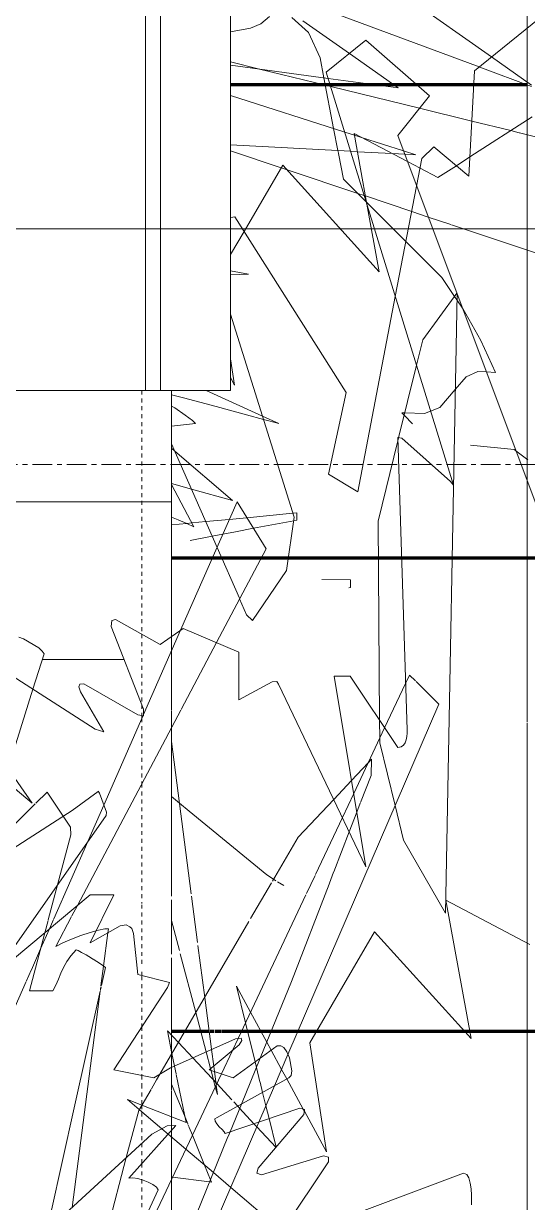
# Model space of a CAD drawing. Header units: inches. Extents: x -8991 to -6983, y -226 to 479.
# Drawn here: x -8402.32 to -8389.54, y -16.33 to 13.55 of the extents above; entities that cross this region are included whole.
import ezdxf

# ---------------------------------------------------------------- set-up
doc = ezdxf.new("R2010")
doc.units = ezdxf.units.IN
doc.header["$MEASUREMENT"] = 0
doc.linetypes.add('Dash 1_16_', pattern=[0.125, 0.0625, -0.0625])
doc.linetypes.add('Grid Line 1_2_', pattern=[0.875, 0.5, -0.125, 0.125, -0.125])
for name, color, linetype, lineweight in [('A-DETL-1', 90, 'Dash 1_16_', 9), ('A-DETL-GENF', 92, 'Continuous', 9), ('A-FLOR-LEVL-1', 51, 'Grid Line 1_2_', 9), ('A-WALL-PATT-1', 111, 'Continuous', 9), ('C-TOPO', 7, 'Continuous', 9), ('C-TOPO-MAJR', 7, 'Continuous', 80), ('G-ANNO-SYMB-1', 111, 'Continuous', 9), ('I-WALL', 2, 'Continuous', 18), ('S-FNDN', 32, 'Continuous', 18)]:
    doc.layers.add(name, color=color, linetype=linetype, lineweight=lineweight)

# ---------------------------------------------------------------- blocks, each defined once
blk = doc.blocks.new('hydrangea 26752 - hydrangea 26752-1770219-Section 36')
at = {"layer": 'A-DETL-GENF'}
for p, q in [((-8396.3, 13.545), (-8396.567, 13.439)), ((-8396.085, 13.73), (-8396.3, 13.545)), ((-8395.096, 13.325), (-8395.515, 13.71)), ((-8396.567, 13.439), (-8397.069, 13.346)), ((-8394.799, 12.68), (-8395.096, 13.325)), ((-8394.703, 12.178), (-8394.799, 12.68)), ((-8394.456, 10.89), (-8394.703, 12.178)), ((-8394.349, 10.332), (-8394.456, 10.89)), ((-8394.336, 10.267), (-8394.349, 10.332)), ((-8394.21, 9.612), (-8394.334, 10.258)), ((-8393.632, 9.034), (-8394.21, 9.612)), ((-8392.622, 8.027), (-8393.622, 9.025)), ((-8391.709, 7.116), (-8392.622, 8.027)), ((-8391.389, 6.636), (-8391.709, 7.116)), ((-8391.329, 6.545), (-8391.389, 6.636)), ((-8391.189, 6.336), (-8391.329, 6.545)), ((-8390.726, 5.516), (-8391.184, 6.327)), ((-8390.35, 4.704), (-8390.726, 5.516)), ((-8391.372, 4.277), (-8391.099, 4.594)), ((-8391.099, 4.594), (-8390.801, 4.735)), ((-8390.801, 4.735), (-8390.583, 4.72)), ((-8390.583, 4.72), (-8390.35, 4.704)), ((-8391.767, 3.819), (-8391.372, 4.277)), ((-8392.668, 3.624), (-8392.726, 3.684)), ((-8392.726, 3.684), (-8392.654, 3.682)), ((-8392.456, 3.407), (-8392.658, 3.614)), ((-8392.654, 3.682), (-8392.149, 3.668)), ((-8392.149, 3.668), (-8391.999, 3.727)), ((-8391.999, 3.727), (-8391.767, 3.819)), ((-8389.881, 2.755), (-8390.985, 2.863)), ((-8389.833, 2.719), (-8389.881, 2.755)), ((-8389.534, 2.495), (-8389.833, 2.719))]:
    blk.add_line(p, q, dxfattribs=at)
blk = doc.blocks.new('fountain grass 26747 - fountain grass 26747-1770214-Section 36')
at = {"layer": 'A-DETL-GENF'}
for p, q in [((-8400.431, -5.92), (-8401.091, -6.401)), ((-8400.428, -5.906), (-8400.431, -5.92)), ((-8400.395, -5.961), (-8400.428, -5.906)), ((-8400.22, -6.443), (-8400.395, -5.961)), ((-8401.091, -6.401), (-8404.647, -8.679)), ((-8403.05, -10.555), (-8400.229, -6.525)), ((-8400.229, -6.525), (-8400.22, -6.443)), ((-8400.632, -8.54), (-8403.05, -10.555)), ((-8400.632, -9.749), (-8400.028, -8.54)), ((-8400.028, -8.54), (-8400.632, -8.54)), ((-8399.872, -9.325), (-8400.632, -9.749)), ((-8399.72, -9.295), (-8399.872, -9.325)), ((-8399.625, -9.346), (-8399.72, -9.295)), ((-8399.571, -9.39), (-8399.625, -9.346)), ((-8399.532, -9.512), (-8399.571, -9.39)), ((-8399.423, -10.555), (-8399.532, -9.512)), ((-8398.617, -10.756), (-8399.423, -10.555)), ((-8398.671, -10.889), (-8398.617, -10.756)), ((-8400.028, -12.973), (-8398.671, -10.889)), ((-8396.946, -12.183), (-8398.592, -12.924)), ((-8396.804, -12.167), (-8396.946, -12.183)), ((-8396.853, -12.34), (-8396.784, -12.231)), ((-8396.784, -12.231), (-8396.804, -12.167)), ((-8397.61, -12.973), (-8396.853, -12.34)), ((-8395.891, -12.367), (-8397.005, -13.174)), ((-8395.796, -12.368), (-8395.891, -12.367)), ((-8395.72, -12.409), (-8395.796, -12.368)), ((-8395.645, -12.519), (-8395.72, -12.409)), ((-8395.579, -12.671), (-8395.645, -12.519)), ((-8395.513, -12.996), (-8395.579, -12.671)), ((-8399.02, -13.174), (-8400.028, -12.973)), ((-8398.592, -12.924), (-8399.02, -13.174)), ((-8397.005, -13.174), (-8397.61, -12.973)), ((-8395.595, -13.174), (-8395.531, -13.117)), ((-8395.531, -13.117), (-8395.513, -12.996)), ((-8397.408, -14.181), (-8395.595, -13.174)), ((-8395.316, -13.947), (-8397.207, -14.584)), ((-8395.192, -13.98), (-8395.316, -13.947)), ((-8395.214, -14.101), (-8395.192, -13.98)), ((-8397.467, -14.219), (-8397.408, -14.181)), ((-8397.465, -14.276), (-8397.467, -14.219)), ((-8397.422, -14.345), (-8397.465, -14.276)), ((-8397.356, -14.418), (-8397.422, -14.345)), ((-8396.371, -15.469), (-8395.214, -14.101)), ((-8397.286, -14.487), (-8397.356, -14.418)), ((-8397.23, -14.545), (-8397.286, -14.487)), ((-8397.207, -14.584), (-8397.23, -14.545)), ((-8394.71, -15.152), (-8396.284, -15.632)), ((-8394.587, -15.189), (-8394.71, -15.152)), ((-8394.583, -15.303), (-8394.587, -15.189)), ((-8396.401, -15.592), (-8396.371, -15.469)), ((-8395.998, -17.405), (-8394.583, -15.303)), ((-8396.284, -15.632), (-8396.401, -15.592)), ((-8391.162, -15.592), (-8395.998, -17.405)), ((-8391.082, -15.623), (-8391.162, -15.592)), ((-8391.026, -15.713), (-8391.082, -15.623)), ((-8390.991, -15.842), (-8391.026, -15.713)), ((-8390.971, -15.993), (-8390.991, -15.842)), ((-8390.962, -16.149), (-8390.971, -15.993)), ((-8390.96, -16.289), (-8390.962, -16.149)), ((-8390.96, -16.398), (-8390.96, -16.289))]:
    blk.add_line(p, q, dxfattribs=at)
blk = doc.blocks.new('lupin 26755 - lupin 26755-V12-Section 36')
at = {"layer": 'A-DETL-GENF'}
for p, q in [((-8396.907, 1.426), (-8398.337, -1.827)), ((-8396.166, 0.239), (-8396.907, 1.426)), ((-8397.426, -2.142), (-8396.166, 0.239)), ((-8402.318, -2.047), (-8402.442, -2.002)), ((-8401.935, -2.277), (-8402.318, -2.047)), ((-8398.337, -1.827), (-8399.278, -3.968)), ((-8401.847, -2.359), (-8401.935, -2.277)), ((-8401.801, -2.43), (-8401.847, -2.359)), ((-8398.324, -3.838), (-8397.426, -2.142)), ((-8402.082, -3.326), (-8401.801, -2.43)), ((-8402.712, -5.337), (-8402.082, -3.326)), ((-8400.956, -8.81), (-8398.335, -3.858)), ((-8399.293, -4.003), (-8400.286, -6.262)), ((-8399.278, -3.968), (-8399.29, -3.995)), ((-8393.581, -5.189), (-8394.002, -5.635)), ((-8393.496, -5.099), (-8393.581, -5.189)), ((-8393.509, -5.51), (-8393.496, -5.099)), ((-8394.002, -5.635), (-8394.454, -6.115)), ((-8393.773, -6.192), (-8393.509, -5.51)), ((-8400.286, -6.262), (-8400.693, -7.188)), ((-8394.454, -6.115), (-8395.356, -7.071)), ((-8393.868, -6.438), (-8393.781, -6.213)), ((-8394.061, -6.938), (-8393.868, -6.438)), ((-8395.356, -7.071), (-8396.009, -8.192)), ((-8394.452, -7.951), (-8394.061, -6.938)), ((-8400.693, -7.188), (-8401.553, -9.143)), ((-8394.564, -8.241), (-8394.457, -7.964)), ((-8396.031, -8.23), (-8396.561, -9.137)), ((-8395.526, -10.732), (-8394.573, -8.263)), ((-8394.573, -8.263), (-8394.564, -8.241)), ((-8401.092, -9.067), (-8400.956, -8.81)), ((-8401.562, -9.165), (-8401.666, -9.402)), ((-8401.504, -9.845), (-8401.103, -9.087)), ((-8396.607, -9.216), (-8398.861, -13.082)), ((-8401.666, -9.402), (-8401.889, -9.907)), ((-8400.632, -9.494), (-8400.865, -9.571)), ((-8400.483, -9.451), (-8400.627, -9.492)), ((-8400.417, -9.432), (-8400.483, -9.451)), ((-8400.257, -9.399), (-8400.417, -9.432)), ((-8400.292, -10.342), (-8400.182, -9.498)), ((-8400.17, -9.4), (-8400.257, -9.399)), ((-8400.182, -9.498), (-8400.17, -9.4)), ((-8401.327, -9.755), (-8401.504, -9.845)), ((-8401.106, -9.662), (-8401.327, -9.755)), ((-8400.865, -9.571), (-8401.106, -9.662)), ((-8401.889, -9.907), (-8402.123, -10.439)), ((-8402.125, -10.445), (-8402.243, -10.712)), ((-8400.357, -10.841), (-8400.292, -10.342)), ((-8402.252, -10.734), (-8402.776, -11.926)), ((-8396.322, -12.679), (-8395.526, -10.732)), ((-8401.088, -16.464), (-8400.375, -10.981)), ((-8400.37, -10.944), (-8400.367, -10.921)), ((-8400.367, -10.919), (-8400.361, -10.871)), ((-8396.797, -13.842), (-8396.322, -12.679)), ((-8398.861, -13.082), (-8398.945, -13.225)), ((-8398.946, -13.227), (-8399.079, -13.455)), ((-8399.087, -13.468), (-8399.4, -14.005)), ((-8399.4, -14.005), (-8399.715, -15.198)), ((-8397.083, -14.543), (-8396.797, -13.842)), ((-8397.132, -14.663), (-8397.083, -14.543)), ((-8398.498, -18.006), (-8397.136, -14.673)), ((-8399.715, -15.198), (-8400.248, -17.221))]:
    blk.add_line(p, q, dxfattribs=at)
blk = doc.blocks.new('fountain grass 26746 - fountain grass 26746-1770215-Section 36')
at = {"layer": 'A-DETL-GENF'}
for p, q in [((-8390.452, 12.706), (-8397.069, 17.365)), ((-8394.939, 14.004), (-8390.764, 12.452)), ((-8394.058, 12.793), (-8395.242, 13.626)), ((-8392.822, 11.924), (-8394.058, 12.793)), ((-8389.438, 11.991), (-8390.452, 12.706)), ((-8397.069, 12.498), (-8394.595, 12.164)), ((-8390.75, 12.447), (-8389.437, 11.959)), ((-8394.595, 12.164), (-8392.822, 11.924)), ((-8394.175, 10.801), (-8397.069, 11.726)), ((-8393.931, 10.722), (-8394.175, 10.801)), ((-8397.069, 10.482), (-8394.025, 10.314)), ((-8393.752, 10.665), (-8393.931, 10.722)), ((-8392.685, 10.324), (-8393.752, 10.665)), ((-8394.025, 10.314), (-8393.855, 10.305)), ((-8393.855, 10.305), (-8392.972, 10.256)), ((-8392.972, 10.256), (-8392.653, 10.238)), ((-8392.368, 10.223), (-8392.685, 10.324)), ((-8392.653, 10.238), (-8392.368, 10.223)), ((-8396.614, 7.2), (-8397.069, 7.281)), ((-8397.069, 7.184), (-8396.612, 7.197)), ((-8396.26, 3.603), (-8397.693, 4.25)), ((-8398.569, 4.142), (-8398.262, 4.063)), ((-8398.262, 4.063), (-8397.436, 3.841)), ((-8398.488, 3.807), (-8398.569, 3.856)), ((-8398.218, 3.625), (-8398.488, 3.807)), ((-8398.033, 3.486), (-8398.218, 3.625)), ((-8397.436, 3.841), (-8396.67, 3.633)), ((-8396.67, 3.633), (-8396.232, 3.514)), ((-8395.847, 3.416), (-8396.26, 3.603)), ((-8398.569, 3.349), (-8397.964, 3.416)), ((-8397.964, 3.416), (-8398.033, 3.486)), ((-8396.232, 3.514), (-8396.096, 3.477)), ((-8396.096, 3.477), (-8395.847, 3.416)), ((-8397.702, 0.926), (-8398.053, 0.892)), ((-8397.102, 0.983), (-8397.702, 0.926)), ((-8396.657, 1.026), (-8397.102, 0.983)), ((-8395.488, 1.139), (-8396.657, 1.026)), ((-8396.488, 0.756), (-8395.47, 0.944)), ((-8395.393, 1.148), (-8395.488, 1.139)), ((-8395.47, 0.944), (-8395.393, 0.959)), ((-8395.393, 0.959), (-8395.393, 1.148)), ((-8398.177, 0.88), (-8398.569, 0.842)), ((-8398.053, 0.892), (-8398.177, 0.88)), ((-8397.539, 0.554), (-8397.267, 0.608)), ((-8397.267, 0.608), (-8396.948, 0.671)), ((-8396.946, 0.671), (-8396.488, 0.756)), ((-8398.091, 0.445), (-8397.539, 0.554)), ((-8394.032, -0.554), (-8394.758, -0.545)), ((-8394.032, -0.743), (-8394.032, -0.554)), ((-8394.068, -0.75), (-8394.032, -0.743))]:
    blk.add_line(p, q, dxfattribs=at)
blk = doc.blocks.new('lupin 26755 - lupin 26755-V17-Section 36')
at = {"layer": 'A-DETL-GENF'}
for p, q in [((-8389.546, 3.904), (-8389.546, 16.361)), ((-8389.546, 9.54), (-8389.546, 16.361)), ((-8390.881, 12.357), (-8388.508, 14.285)), ((-8389.546, 13.442), (-8389.546, 14.285)), ((-8389.546, 14.285), (-8389.546, 6.629)), ((-8389.546, 12.357), (-8389.546, 13.442)), ((-8389.546, 11.305), (-8389.546, 12.951)), ((-8389.546, 12.951), (-8389.546, 12.802)), ((-8389.546, 12.802), (-8389.546, 9.54)), ((-8391.029, 9.688), (-8390.881, 12.357)), ((-8389.546, 9.688), (-8389.546, 12.357)), ((-8389.546, 10.874), (-8389.546, 12.061)), ((-8389.546, 12.061), (-8389.546, 1.954)), ((-8389.546, 4.803), (-8389.546, 11.305)), ((-8389.546, 1.954), (-8389.546, 10.874)), ((-8392.216, 10.133), (-8391.919, 10.43)), ((-8391.919, 10.43), (-8391.029, 9.688)), ((-8389.546, 10.133), (-8389.546, 10.43)), ((-8389.546, 10.43), (-8389.546, 9.688)), ((-8392.351, 9.433), (-8392.216, 10.133)), ((-8389.546, 1.954), (-8389.546, 10.133)), ((-8392.892, 6.629), (-8392.351, 9.433)), ((-8397.062, 8.633), (-8396.961, 8.65)), ((-8396.961, 8.65), (-8394.143, 4.201)), ((-8389.546, 8.633), (-8389.546, 8.65)), ((-8389.546, 8.65), (-8389.546, 4.201)), ((-8389.546, 8.588), (-8389.546, 8.633)), ((-8389.546, 8.358), (-8389.546, 8.588)), ((-8389.546, 8.276), (-8389.546, 8.358)), ((-8389.546, 8.205), (-8389.546, 8.276)), ((-8389.546, 1.954), (-8389.546, 8.205)), ((-8389.546, 1.954), (-8389.546, 7.76)), ((-8389.546, 7.76), (-8389.546, 7.019)), ((-8389.546, 7.019), (-8389.546, 1.954)), ((-8393.847, 1.68), (-8392.892, 6.629)), ((-8392.197, 5.535), (-8391.331, 6.714)), ((-8391.622, -8.997), (-8391.326, 6.701)), ((-8389.546, 5.535), (-8389.546, 6.722)), ((-8389.546, 1.954), (-8389.546, 6.722)), ((-8389.546, 6.629), (-8389.546, 4.31)), ((-8395.456, 1.038), (-8397.069, 6.185)), ((-8392.197, 5.535), (-8392.356, 4.889)), ((-8389.546, 5.125), (-8389.546, 5.536)), ((-8389.546, 5.536), (-8389.546, 3.564)), ((-8389.546, 5.535), (-8389.546, 1.954)), ((-8389.546, 1.954), (-8389.546, 5.125)), ((-8392.356, 4.889), (-8392.809, 3.054)), ((-8389.546, 3.173), (-8389.546, 4.803)), ((-8389.546, 3.904), (-8389.546, 4.794)), ((-8389.546, 4.794), (-8389.546, 3.904)), ((-8394.143, 4.201), (-8394.588, 2.125)), ((-8389.546, 4.31), (-8389.546, 2.583)), ((-8389.546, 4.201), (-8389.546, 2.125)), ((-8389.546, 3.904), (-8389.546, 3.711)), ((-8389.546, 3.711), (-8389.546, 1.954)), ((-8389.546, 3.564), (-8389.546, 1.954)), ((-8392.809, 3.054), (-8392.828, 2.977)), ((-8389.546, 1.954), (-8389.546, 3.173)), ((-8398.569, 2.899), (-8397.414, 0.272)), ((-8392.828, 2.977), (-8393.33, 0.94)), ((-8389.546, 2.583), (-8389.546, 1.954)), ((-8394.588, 2.125), (-8393.847, 1.68)), ((-8389.546, 2.125), (-8389.546, 1.954)), ((-8397.999, 0.79), (-8398.569, 1.867)), ((-8389.546, -0.766), (-8389.546, 1.954)), ((-8389.546, 1.954), (-8389.546, 0.94)), ((-8389.546, 1.68), (-8389.546, 1.954)), ((-8389.546, 1.954), (-8389.546, 1.68)), ((-8389.546, 1.038), (-8389.546, 1.954)), ((-8389.546, 1.954), (-8389.546, -0.766)), ((-8389.546, 0.79), (-8389.546, 1.954)), ((-8389.546, 1.954), (-8389.546, -0.766)), ((-8389.546, -0.097), (-8389.546, 1.954)), ((-8389.546, 1.954), (-8389.546, -0.248)), ((-8389.546, -4.159), (-8389.546, 1.954)), ((-8389.546, 1.954), (-8389.546, -4.159)), ((-8389.546, 1.954), (-8389.546, 1.828)), ((-8389.546, 1.532), (-8389.546, 1.954)), ((-8389.546, 1.828), (-8389.546, 1.532)), ((-8389.546, 1.236), (-8389.546, 1.203)), ((-8389.546, 1.235), (-8389.546, 1.236)), ((-8389.546, -0.766), (-8389.546, 1.235)), ((-8389.546, 1.203), (-8389.546, 1.143)), ((-8398.569, 1.038), (-8398.398, 0.973)), ((-8398.398, 0.973), (-8398.177, 0.88)), ((-8395.655, -0.313), (-8395.456, 1.038)), ((-8393.33, 0.94), (-8393.29, -4.113)), ((-8389.546, 1.143), (-8389.546, 1.064)), ((-8389.546, 1.064), (-8389.546, 0.973)), ((-8389.546, -0.313), (-8389.546, 1.038)), ((-8389.546, 0.973), (-8389.546, 0.88)), ((-8389.546, 0.94), (-8389.546, -0.766)), ((-8398.177, 0.88), (-8397.999, 0.79)), ((-8389.546, 0.88), (-8389.546, 0.79)), ((-8389.546, 0.641), (-8389.546, 0.79)), ((-8389.546, 0.79), (-8389.546, 0.773)), ((-8389.546, 0.773), (-8389.546, 0.728)), ((-8389.546, 0.728), (-8389.546, 0.662)), ((-8389.546, 0.662), (-8389.546, 0.583)), ((-8389.546, 0.493), (-8389.546, 0.641)), ((-8389.546, 0.583), (-8389.546, 0.498)), ((-8389.546, 0.498), (-8389.546, 0.417)), ((-8389.546, 0.344), (-8389.546, 0.493)), ((-8389.546, 0.417), (-8389.546, 0.345)), ((-8389.546, 0.345), (-8389.546, -4.159)), ((-8389.546, 0.196), (-8389.546, 0.344)), ((-8397.414, 0.272), (-8396.847, -1.018)), ((-8389.546, 0.048), (-8389.546, 0.196)), ((-8389.546, -0.1), (-8389.546, 0.048)), ((-8389.546, -0.766), (-8389.546, -0.097)), ((-8389.546, -0.248), (-8389.546, -0.1)), ((-8396.516, -1.583), (-8395.655, -0.313)), ((-8389.546, -0.766), (-8389.546, -0.313)), ((-8389.546, -4.084), (-8389.546, -0.777)), ((-8389.546, -0.777), (-8389.546, -4.084)), ((-8389.546, -1.583), (-8389.546, -0.777)), ((-8389.546, -0.777), (-8389.546, -1.434)), ((-8389.546, -4.084), (-8389.546, -0.777)), ((-8389.546, -0.777), (-8389.546, -3.37)), ((-8389.546, -4.084), (-8389.546, -0.777)), ((-8396.84, -1.035), (-8396.664, -1.434)), ((-8396.664, -1.434), (-8396.516, -1.583)), ((-8389.546, -1.434), (-8389.546, -1.583)), ((-8389.546, -3.37), (-8389.546, -4.084)), ((-8389.546, -3.669), (-8389.546, -3.659)), ((-8389.546, -3.659), (-8389.546, -4.159)), ((-8389.546, -3.881), (-8389.546, -3.669)), ((-8389.546, -4.159), (-8389.546, -3.881)), ((-8393.29, -4.113), (-8393.286, -4.565)), ((-8389.546, -4.159), (-8389.546, -4.097)), ((-8389.546, -4.097), (-8389.546, -4.159)), ((-8389.546, -4.159), (-8389.546, -4.097)), ((-8389.546, -4.097), (-8389.546, -4.159)), ((-8389.546, -4.159), (-8389.546, -4.097)), ((-8389.546, -8.997), (-8389.546, -4.18)), ((-8389.546, -4.18), (-8389.546, -4.68)), ((-8389.546, -9.759), (-8389.546, -4.18)), ((-8389.546, -4.18), (-8389.546, -9.759)), ((-8389.546, -9.759), (-8389.546, -4.18)), ((-8389.546, -4.18), (-8389.546, -6.328)), ((-8389.546, -6.328), (-8389.546, -4.18)), ((-8389.546, -4.18), (-8389.546, -4.993)), ((-8389.546, -9.759), (-8389.546, -4.18)), ((-8389.546, -4.18), (-8389.546, -9.759)), ((-8398.067, -8.51), (-8398.569, -4.645)), ((-8393.286, -4.565), (-8393.286, -4.68)), ((-8393.286, -4.68), (-8392.896, -6.275)), ((-8389.546, -4.68), (-8389.546, -7.147)), ((-8389.546, -4.993), (-8389.546, -4.987)), ((-8389.546, -4.987), (-8389.546, -5.005)), ((-8389.546, -5.005), (-8389.546, -5.043)), ((-8389.546, -5.043), (-8389.546, -5.095)), ((-8389.546, -5.095), (-8389.546, -5.158)), ((-8389.546, -5.158), (-8389.546, -5.224)), ((-8389.546, -5.224), (-8389.546, -5.29)), ((-8389.546, -5.29), (-8389.546, -9.759)), ((-8392.896, -6.275), (-8392.684, -7.147)), ((-8389.546, -9.759), (-8389.546, -6.031)), ((-8389.546, -6.031), (-8389.546, -6.773)), ((-8389.546, -6.773), (-8389.546, -9.759)), ((-8392.684, -7.147), (-8391.622, -8.997)), ((-8389.546, -7.147), (-8389.546, -8.997)), ((-8389.546, -9.759), (-8389.546, -7.663)), ((-8389.546, -7.663), (-8389.546, -7.811)), ((-8389.546, -7.811), (-8389.546, -9.684)), ((-8397.907, -9.741), (-8398.059, -8.572)), ((-8398.569, -9.185), (-8398.368, -9.948)), ((-8397.726, -11.135), (-8397.897, -9.82)), ((-8389.546, -9.684), (-8389.546, -9.759)), ((-8389.546, -15.819), (-8389.546, -9.759)), ((-8389.546, -9.759), (-8389.546, -13.595)), ((-8389.546, -13.595), (-8389.546, -9.759)), ((-8389.546, -9.759), (-8389.546, -17.764)), ((-8389.546, -14.633), (-8389.546, -9.759)), ((-8389.546, -9.759), (-8389.546, -14.781)), ((-8389.546, -11.37), (-8389.546, -9.759)), ((-8389.546, -9.759), (-8389.546, -11.222)), ((-8389.546, -10.777), (-8389.546, -9.759)), ((-8389.546, -9.759), (-8389.546, -10.777)), ((-8398.346, -10.031), (-8397.952, -11.523)), ((-8397.555, -12.446), (-8397.726, -11.135)), ((-8389.546, -11.222), (-8389.546, -11.37)), ((-8397.952, -11.523), (-8397.69, -12.518)), ((-8397.69, -12.518), (-8397.58, -12.937)), ((-8397.499, -12.88), (-8397.554, -12.457)), ((-8397.577, -12.945), (-8397.566, -12.987)), ((-8397.566, -12.987), (-8397.501, -13.236)), ((-8397.481, -13.015), (-8397.499, -12.88)), ((-8397.447, -13.276), (-8397.481, -13.015)), ((-8398.225, -14.176), (-8398.569, -13.334)), ((-8397.501, -13.236), (-8397.457, -13.401)), ((-8397.457, -13.401), (-8397.406, -13.595)), ((-8397.437, -13.358), (-8397.445, -13.296)), ((-8397.406, -13.595), (-8397.437, -13.358)), ((-8389.546, -17.747), (-8389.546, -13.595)), ((-8389.546, -17.764), (-8389.546, -13.595)), ((-8398.156, -14.345), (-8398.225, -14.176)), ((-8398.122, -14.43), (-8398.152, -14.356)), ((-8398.039, -14.633), (-8398.12, -14.435)), ((-8397.731, -15.387), (-8398.039, -14.633)), ((-8389.546, -14.781), (-8389.546, -14.633)), ((-8397.579, -15.758), (-8397.731, -15.387)), ((-8398.569, -15.692), (-8398.54, -15.696)), ((-8398.54, -15.696), (-8397.602, -15.813)), ((-8397.602, -15.813), (-8397.554, -15.819)), ((-8397.554, -15.819), (-8397.579, -15.758)), ((-8389.546, -17.764), (-8389.546, -15.671)), ((-8389.546, -15.671), (-8389.546, -15.819))]:
    blk.add_line(p, q, dxfattribs=at)
blk = doc.blocks.new('yew 26768 - yew 26768-V18-Section 36')
at = {"layer": 'A-DETL-GENF'}
for p, q in [((-8391.002, 10.17), (-8389.422, 11.188)), ((-8393.613, 8.973), (-8393.938, 10.763)), ((-8393.938, 10.763), (-8392.583, 10.052)), ((-8391.344, 9.95), (-8391.002, 10.17)), ((-8396.729, 8.284), (-8395.745, 9.966)), ((-8395.745, 9.966), (-8393.301, 7.257)), ((-8392.583, 10.052), (-8392.264, 9.884)), ((-8392.264, 9.884), (-8391.813, 9.647)), ((-8391.813, 9.647), (-8391.344, 9.95)), ((-8393.301, 7.257), (-8393.613, 8.973)), ((-8397.069, 7.702), (-8396.729, 8.284)), ((-8396.967, 4.388), (-8397.069, 5.054)), ((-8397.069, 4.576), (-8396.967, 4.388)), ((-8398.488, 2.715), (-8398.569, 2.784)), ((-8397.02, 1.465), (-8398.488, 2.715)), ((-8398.569, 1.89), (-8398.065, 1.752)), ((-8398.065, 1.752), (-8397.02, 1.465)), ((-8398.366, -6.21), (-8398.569, -6.042)), ((-8398.123, -6.411), (-8398.363, -6.213)), ((-8396.154, -8.033), (-8398.12, -6.413)), ((-8395.979, -8.141), (-8396.154, -8.033)), ((-8395.919, -8.178), (-8395.979, -8.141)), ((-8395.723, -8.299), (-8395.877, -8.204))]:
    blk.add_line(p, q, dxfattribs=at)
blk = doc.blocks.new('yew 26768 - yew 26768-V19-Section 36')
at = {"layer": 'A-DETL-GENF'}
for p, q in [((-8390.973, -12.182), (-8391.61, -8.675)), ((-8391.61, -8.675), (-8389.485, -9.791)), ((-8395.064, -12.288), (-8393.417, -9.472)), ((-8393.417, -9.472), (-8390.973, -12.182)), ((-8396.923, -10.854), (-8396.565, -11.512)), ((-8396.694, -11.784), (-8396.923, -10.854)), ((-8396.565, -11.512), (-8396.154, -12.268)), ((-8396.45, -12.772), (-8396.694, -11.784)), ((-8398.556, -12.558), (-8398.673, -11.987)), ((-8398.666, -11.981), (-8398.392, -12.276)), ((-8398.392, -12.276), (-8398.027, -12.67)), ((-8396.154, -12.268), (-8396.041, -12.476)), ((-8396.041, -12.476), (-8395.777, -12.96)), ((-8394.639, -15.051), (-8395.064, -12.288)), ((-8398.491, -12.879), (-8398.556, -12.558)), ((-8398.027, -12.67), (-8397.42, -13.323)), ((-8396.416, -12.91), (-8396.45, -12.772)), ((-8398.451, -13.074), (-8398.491, -12.879)), ((-8398.199, -14.307), (-8398.448, -13.09)), ((-8396.326, -13.276), (-8396.416, -12.91)), ((-8395.777, -12.96), (-8395.645, -13.202)), ((-8397.42, -13.323), (-8397.036, -13.737)), ((-8396.26, -13.543), (-8396.323, -13.286)), ((-8395.645, -13.202), (-8395.227, -13.971)), ((-8399.686, -13.723), (-8399.32, -13.867)), ((-8399.385, -13.979), (-8399.686, -13.723)), ((-8396.175, -13.885), (-8396.26, -13.543)), ((-8398.813, -14.466), (-8399.377, -13.986)), ((-8399.32, -13.867), (-8398.199, -14.307)), ((-8396.989, -13.787), (-8396.89, -13.894)), ((-8396.89, -13.894), (-8396.84, -13.948)), ((-8396.84, -13.948), (-8396.477, -14.338)), ((-8396.095, -14.21), (-8396.175, -13.885)), ((-8395.227, -13.971), (-8395.199, -14.021)), ((-8395.199, -14.021), (-8394.639, -15.051)), ((-8396.477, -14.338), (-8396.405, -14.417)), ((-8395.917, -14.933), (-8396.095, -14.21)), ((-8398.656, -14.6), (-8398.813, -14.466)), ((-8398.204, -14.984), (-8398.656, -14.6)), ((-8396.405, -14.417), (-8395.921, -14.937)), ((-8397.506, -15.578), (-8398.204, -14.984)), ((-8397.066, -15.953), (-8397.506, -15.578)), ((-8395.765, -17.06), (-8397.066, -15.953))]:
    blk.add_line(p, q, dxfattribs=at)
blk = doc.blocks.new('fountain grass 26747 - fountain grass 26747-V21-Section 36')
at = {"layer": 'A-DETL-GENF'}
for p, q in [((-8394.644, 12.324), (-8393.637, 13.13)), ((-8392.025, 11.72), (-8393.637, 13.13)), ((-8391.42, 1.847), (-8394.644, 12.324)), ((-8392.025, 11.72), (-8392.831, 10.712)), ((-8392.831, 10.712), (-8387.39, -3.795)), ((-8392.594, -4.35), (-8392.831, 3.056)), ((-8392.831, 3.056), (-8392.726, 3.045)), ((-8392.726, 3.045), (-8391.494, 1.944)), ((-8391.494, 1.944), (-8391.42, 1.847)), ((-8400.102, -1.734), (-8400.084, -1.579)), ((-8399.276, -3.833), (-8400.102, -1.734)), ((-8400.084, -1.579), (-8399.991, -1.558)), ((-8399.991, -1.558), (-8398.852, -2.193)), ((-8398.852, -2.193), (-8398.271, -1.78)), ((-8398.271, -1.78), (-8396.86, -2.385)), ((-8404.058, -2.059), (-8400.503, -4.338)), ((-8402.099, -6.213), (-8404.92, -2.183)), ((-8396.86, -2.385), (-8396.86, -3.594)), ((-8400.916, -3.26), (-8400.89, -3.191)), ((-8400.873, -3.393), (-8400.916, -3.26)), ((-8400.89, -3.191), (-8400.795, -3.185)), ((-8400.795, -3.185), (-8399.423, -3.973)), ((-8396.86, -3.594), (-8396.018, -3.139)), ((-8396.018, -3.139), (-8395.899, -3.128)), ((-8395.899, -3.128), (-8395.853, -3.191)), ((-8395.853, -3.191), (-8393.637, -7.825)), ((-8393.637, -7.825), (-8394.443, -2.989)), ((-8394.443, -2.989), (-8394.04, -2.989)), ((-8394.04, -2.989), (-8392.831, -4.803)), ((-8400.286, -4.4), (-8400.873, -3.393)), ((-8399.278, -3.997), (-8399.276, -3.833)), ((-8399.423, -3.973), (-8399.278, -3.997)), ((-8404.517, -4.198), (-8402.099, -6.213)), ((-8400.503, -4.338), (-8400.286, -4.4)), ((-8392.602, -4.524), (-8392.596, -4.437)), ((-8392.596, -4.437), (-8392.594, -4.35)), ((-8392.747, -4.783), (-8392.686, -4.741)), ((-8392.686, -4.741), (-8392.644, -4.681)), ((-8392.644, -4.681), (-8392.617, -4.607)), ((-8392.617, -4.607), (-8392.602, -4.524)), ((-8392.831, -4.803), (-8392.747, -4.783))]:
    blk.add_line(p, q, dxfattribs=at)
blk = doc.blocks.new('lupin 26755 - lupin 26755-V22-Section 36')
at = {"layer": 'A-DETL-GENF'}
for p, q in [((-8392.632, -3.178), (-8392.53, -2.963)), ((-8392.53, -2.963), (-8392.378, -3.114)), ((-8393.163, -4.304), (-8392.632, -3.178)), ((-8392.363, -3.13), (-8391.789, -3.704)), ((-8391.789, -3.704), (-8395.616, -12.586)), ((-8393.947, -5.964), (-8393.163, -4.304)), ((-8402.009, -6.213), (-8401.725, -5.929)), ((-8401.725, -5.929), (-8401.314, -6.544)), ((-8394.235, -6.574), (-8393.947, -5.964)), ((-8402.614, -6.818), (-8402.023, -6.227)), ((-8401.314, -6.544), (-8401.131, -6.818)), ((-8394.919, -8.023), (-8394.235, -6.574)), ((-8401.131, -6.818), (-8401.124, -7.012)), ((-8401.124, -7.012), (-8401.46, -8.283)), ((-8395.144, -8.502), (-8394.928, -8.043)), ((-8401.46, -8.283), (-8401.693, -9.167)), ((-8396.878, -12.175), (-8395.162, -8.54)), ((-8401.699, -9.188), (-8401.78, -9.496)), ((-8401.78, -9.496), (-8402.169, -10.971)), ((-8401.225, -10.23), (-8401.12, -10.082)), ((-8401.12, -10.082), (-8400.983, -9.933)), ((-8400.983, -9.933), (-8400.937, -9.949)), ((-8400.937, -9.949), (-8400.849, -9.995)), ((-8400.849, -9.995), (-8400.733, -10.061)), ((-8400.733, -10.061), (-8400.601, -10.14)), ((-8400.601, -10.14), (-8400.563, -10.164)), ((-8401.374, -10.526), (-8401.307, -10.378)), ((-8401.307, -10.378), (-8401.225, -10.23)), ((-8400.553, -10.17), (-8400.466, -10.224)), ((-8400.466, -10.224), (-8400.342, -10.306)), ((-8400.242, -10.378), (-8400.343, -10.834)), ((-8400.342, -10.306), (-8400.242, -10.378)), ((-8401.5, -10.823), (-8401.436, -10.674)), ((-8401.436, -10.674), (-8401.374, -10.526)), ((-8402.169, -10.971), (-8401.576, -10.971)), ((-8401.576, -10.971), (-8401.5, -10.823)), ((-8400.376, -10.981), (-8401.033, -13.937)), ((-8400.367, -10.942), (-8400.372, -10.965)), ((-8400.35, -10.866), (-8400.361, -10.917)), ((-8397.024, -12.483), (-8396.878, -12.175)), ((-8397.303, -13.075), (-8397.024, -12.483)), ((-8395.616, -12.586), (-8395.955, -13.374)), ((-8399.433, -17.587), (-8397.303, -13.075)), ((-8395.955, -13.374), (-8396.353, -14.297)), ((-8401.033, -13.938), (-8401.625, -16.603)), ((-8396.353, -14.297), (-8398.04, -18.212)), ((-8401.365, -16.72), (-8399.07, -14.604)), ((-8398.462, -14.382), (-8399.648, -15.716)), ((-8399.07, -14.604), (-8398.676, -14.392)), ((-8398.676, -14.392), (-8398.462, -14.382)), ((-8399.648, -15.716), (-8399.548, -15.709)), ((-8399.548, -15.709), (-8399.424, -15.727)), ((-8399.424, -15.727), (-8399.289, -15.766)), ((-8399.289, -15.766), (-8399.157, -15.818)), ((-8399.157, -15.818), (-8399.041, -15.881)), ((-8398.907, -16.013), (-8399.596, -17.514)), ((-8399.041, -15.881), (-8398.953, -15.947)), ((-8398.953, -15.947), (-8398.907, -16.013))]:
    blk.add_line(p, q, dxfattribs=at)

msp = doc.modelspace()

# ---------------------------------------------------------------- hatches: boundary and pattern name
at = {"layer": 'A-WALL-PATT-1'}
h = msp.add_hatch(dxfattribs=at)
h.set_pattern_fill('FP_6', color=256, style=0, pattern_type=2)
h.set_pattern_definition([(90, (-8624.88, -91.375), (-51.125, 3e-15), [24, 0, 0, 0]), (90, (-8619.38, -91.375), (-51.125, 3e-15), [24, 0, 0, 0]), (90, (-8619.007, -91.375), (-51.125, 3e-15), [24, 0, 0, 0]), (90, (-8615.507, -91.375), (-51.125, 3e-15), [24, 0, 0, 0]), (90, (-8615.13, -91.375), (-51.125, 3e-15), [24, 0, 0, 0]), (90, (-8609.63, -91.375), (-51.125, 3e-15), [24, 0, 0, 0]), (90, (-8609.257, -91.375), (-51.125, 3e-15), [24, 0, 0, 0]), (90, (-8597.88, -91.375), (-51.125, 3e-15), [24, 0, 0, 0]), (90, (-8597.507, -91.375), (-51.125, 3e-15), [24, 0, 0, 0]), (90, (-8594.007, -91.375), (-51.125, 3e-15), [24, 0, 0, 0]), (90, (-8593.63, -91.375), (-51.125, 3e-15), [24, 0, 0, 0]), (90, (-8590.13, -91.375), (-51.125, 3e-15), [24, 0, 0, 0]), (90, (-8589.757, -91.375), (-51.125, 3e-15), [24, 0, 0, 0]), (90, (-8583.88, -91.375), (-51.125, 3e-15), [24, 0, 0, 0]), (90, (-8583.507, -91.375), (-51.125, 3e-15), [24, 0, 0, 0]), (90, (-8578.007, -91.375), (-51.125, 3e-15), [24, 0, 0, 0]), (90, (-8577.63, -91.375), (-51.125, 3e-15), [24, 0, 0, 0]), (90, (-8574.13, -91.375), (-51.125, 3e-15), [24, 0, 0, 0]), (90, (-8603.757, -91.375), (-51.125, 3e-15), [24, 0, 0, 0]), (90, (-8603.38, -91.375), (-51.125, 3e-15), [24, 0, 0, 0])])
h.paths.add_polyline_path([(-8405.31938, 4.25), (-8404.83613, 4.25), (-8404.98706, 5.63862), (-8404.72256, 4.25), (-8397.06938, 4.25), (-8397.06938, 154.55334), (-8405.31938, 154.55334), (-8405.31938, 7.97915)], flags=0)
h = msp.add_hatch(dxfattribs=at)
h.set_pattern_fill('FP_9', color=256, style=0, pattern_type=2)
h.set_pattern_definition([(0, (-8403.569, -90.575), (0, 4), []), (90, (-8403.569, -90.575), (-8, 8), [4, -28]), (90, (-8387.569, -86.575), (-8, 8), [4, -28])])
h.paths.add_polyline_path([(-8405.77856, -8.3233), (-8405.72606, -8.30127), (-8405.55626, -7.96352), (-8405.70205, -7.73967), (-8405.82897, -8.06209), (-8405.78018, -8.31488)], flags=0)
h.paths.add_polyline_path([(-8408.12593, -6.65649), (-8407.03762, -6.19007), (-8407.30657, -5.0996), (-8408.17769, -3.913), (-8408.13602, -6.12178)], flags=0)
h.paths.add_polyline_path([(-8406.16464, -6.32271), (-8405.72603, -6.21276), (-8405.59416, -5.0996), (-8405.57786, -5.04806), (-8405.42966, -4.95377), (-8405.35782, -4.95377), (-8406.50902, 0.58183), (-8406.32174, 2.22772), (-8405.43196, 2.07943), (-8404.83877, -1.18307), (-8404.24559, -1.18307), (-8404.83877, 4.25), (-8408.56938, 4.25), (-8408.56938, 2.70018), (-8407.50813, 3.56242), (-8407.50813, 4.15562), (-8407.06323, 3.56242), (-8407.7616, -0.35309), (-8407.5845, -0.20551), (-8407.2879, -0.50211), (-8406.1858, -6.21306)], flags=0)
h.paths.add_polyline_path([(-8402.09916, -6.21306), (-8402.71215, -5.33736), (-8402.80284, -5.6267), (-8402.09952, -6.21276)], flags=0)
h.paths.add_polyline_path([(-8400.28577, -4.39956), (-8400.87297, -3.39277), (-8400.91576, -3.26017), (-8400.87297, -3.18968), (-8400.79527, -3.18527), (-8399.42257, -3.97326), (-8399.28978, -3.9948), (-8399.2779, -3.96777), (-8399.27827, -3.82723), (-8400.10217, -1.73397), (-8400.08427, -1.57867), (-8399.99057, -1.55837), (-8398.85247, -2.19327), (-8398.56938, -1.9922), (-8398.56958, 4.25), (-8404.72256, 4.25), (-8403.44616, -2.45112), (-8403.01326, -2.72859), (-8402.54238, -1.98511), (-8402.44165, -2.00201), (-8402.29795, -2.05917), (-8401.93493, -2.27691), (-8401.80089, -2.43001), (-8402.08164, -3.32573), (-8400.50257, -4.33786)], flags=0)

# ---------------------------------------------------------------- linework, layer by layer
at = {"layer": 'A-DETL-1'}
for p, q in [((-8399.31938, 4.25), (-8399.31938, -1.93279)), ((-8399.31938, -1.93279), (-8399.31938, -3.72277)), ((-8399.31938, -3.72277), (-8399.31938, -3.99)), ((-8399.31938, -3.99), (-8399.31938, -4.06215)), ((-8399.31938, -4.06215), (-8399.31938, -5.71778)), ((-8399.31938, -5.71778), (-8399.31938, -8.75197)), ((-8399.31938, -8.78544), (-8399.31938, -10.37498)), ((-8399.31938, -10.48654), (-8399.31938, -10.58061)), ((-8399.31938, -10.60074), (-8399.31938, -11.88518)), ((-8399.31938, -11.88518), (-8399.31938, -13.11422)), ((-8399.31938, -13.11422), (-8399.31938, -13.33292)), ((-8399.31938, -13.34565), (-8399.31938, -13.86669)), ((-8399.31938, -13.86703), (-8399.31938, -14.03513)), ((-8399.31938, -14.05174), (-8399.31938, -14.83386)), ((-8399.31938, -14.83386), (-8399.31938, -15.34616)), ((-8399.31938, -15.34616), (-8399.31938, -15.75696)), ((-8399.31938, -15.75696), (-8399.31938, -16.91069))]:
    msp.add_line(p, q, dxfattribs=at)
at = {"layer": 'A-FLOR-LEVL-1'}
msp.add_line((-8289.59722, 2.375), (-8978.71797, 2.375), dxfattribs=at)
at = {"layer": 'C-TOPO'}
for p, q in [((-8397.06938, 12.579), (-8396.33534, 12.39907)), ((-8396.33534, 12.39907), (-8394.66685, 11.99007)), ((-8394.66685, 11.99007), (-8394.5309, 11.95674)), ((-8394.5309, 11.95674), (-8392.27704, 11.40425)), ((-8392.27704, 11.40425), (-8390.95189, 11.07941)), ((-8390.95189, 11.07941), (-8389.96602, 10.83774)), ((-8389.96602, 10.83774), (-8389.75045, 10.7849)), ((-8389.73945, 10.78221), (-8388.73208, 10.53527)), ((-8397.06938, 10.3267), (-8395.78541, 9.89675)), ((-8395.78541, 9.89675), (-8395.63743, 9.84719)), ((-8395.63743, 9.84719), (-8393.84477, 9.2469)), ((-8393.84477, 9.2469), (-8393.68015, 9.19177)), ((-8393.68015, 9.19177), (-8393.65087, 9.18196)), ((-8393.65087, 9.18196), (-8392.47507, 8.78823)), ((-8392.47507, 8.78823), (-8392.05647, 8.64806)), ((-8392.05647, 8.64806), (-8391.48344, 8.45617)), ((-8391.46483, 8.44994), (-8389.23708, 7.70394))]:
    msp.add_line(p, q, dxfattribs=at)
at = {"layer": 'C-TOPO-MAJR'}
for p, q in [((-8394.70756, 12), (-8397.06938, 12)), ((-8394.66876, 12), (-8394.70737, 12)), ((-8394.54421, 12), (-8394.66876, 12)), ((-8393.38242, 12), (-8394.54421, 12)), ((-8392.92957, 12), (-8393.38242, 12)), ((-8392.34481, 12), (-8392.92957, 12)), ((-8390.90074, 12), (-8392.34481, 12)), ((-8389.54689, 12), (-8390.88573, 12)), ((-8398.13, 0), (-8398.54914, 0)), ((-8397.53383, 0), (-8398.11953, 0)), ((-8397.29492, 0), (-8397.52505, 0)), ((-8396.59331, 0), (-8397.29492, 0)), ((-8396.29541, 0), (-8396.59331, 0)), ((-8395.6088, 0), (-8396.29541, 0)), ((-8394.53032, 0), (-8395.6088, 0)), ((-8393.32292, 0), (-8394.51733, 0)), ((-8392.73311, 0), (-8393.32292, 0)), ((-8391.45261, 0), (-8392.73311, 0)), ((-8388.81345, 0), (-8391.45261, 0)), ((-8398.23056, -12), (-8398.56938, -12)), ((-8397.82671, -12), (-8398.23056, -12)), ((-8397.61329, -12), (-8397.82671, -12)), ((-8397.49091, -12), (-8397.58708, -12)), ((-8397.30874, -12), (-8397.47174, -12)), ((-8396.7957, -12), (-8397.28785, -12)), ((-8396.64065, -12), (-8396.7957, -12)), ((-8396.2996, -12), (-8396.64065, -12)), ((-8396.0444, -12), (-8396.2996, -12)), ((-8395.36321, -12), (-8396.0444, -12)), ((-8394.89517, -12), (-8395.36321, -12)), ((-8391.13699, -12), (-8394.89517, -12)), ((-8391.00586, -12), (-8391.13699, -12)), ((-8384.23513, -12), (-8391.00586, -12))]:
    msp.add_line(p, q, dxfattribs=at)
at = {"layer": 'G-ANNO-SYMB-1'}
msp.add_line((-8069.57731, 8.34615), (-8672.24624, 8.34615), dxfattribs=at)
at = {"layer": 'I-WALL'}
for p in [(-8397.06938, 265.28576), (-8432.31938, 4.25)]:
    msp.add_line(p, (-8397.06938, 4.25), dxfattribs=at)
at = {"layer": 'S-FNDN'}
for p, q in [((-8398.56938, 4.25), (-8398.56938, -3.85848)), ((-8398.56938, -3.87851), (-8398.56938, -8.56705)), ((-8398.56938, -8.65868), (-8398.56938, -10.03844)), ((-8398.56938, -10.13527), (-8398.56938, -12.91427)), ((-8398.56938, -12.92537), (-8398.56938, -12.94788)), ((-8398.56938, -12.94986), (-8398.56938, -13.47735)), ((-8398.56938, -13.49359), (-8398.56938, -14.1617)), ((-8398.56938, -14.1677), (-8398.56938, -17.97449))]:
    msp.add_line(p, q, dxfattribs=at)

# ---------------------------------------------------------------- block references
at = {"layer": 'A-DETL-GENF'}
for name in ['hydrangea 26752 - hydrangea 26752-1770219-Section 36', 'fountain grass 26746 - fountain grass 26746-1770215-Section 36', 'lupin 26755 - lupin 26755-V17-Section 36', 'yew 26768 - yew 26768-V18-Section 36', 'fountain grass 26747 - fountain grass 26747-V21-Section 36', 'fountain grass 26747 - fountain grass 26747-1770214-Section 36', 'lupin 26755 - lupin 26755-V12-Section 36', 'lupin 26755 - lupin 26755-V22-Section 36', 'yew 26768 - yew 26768-V19-Section 36']:
    msp.add_blockref(name, (0, 0), dxfattribs=at)

doc.saveas('drawing.dxf')
